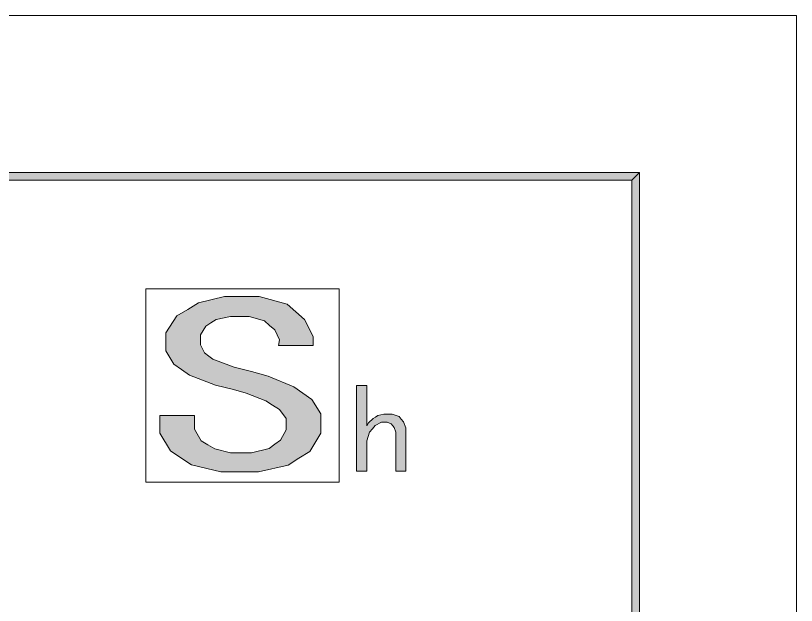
# Model space of a CAD drawing. Header units: millimetres. Extents: x 568 to 57335, y 85 to 28579.
# Drawn here: x 57262.4 to 57335.2, y 28523.8 to 28578.8 of the extents above; entities that cross this region are included whole.
import ezdxf

# ---------------------------------------------------------------- set-up
doc = ezdxf.new("R2010")
doc.units = ezdxf.units.MM

msp = doc.modelspace()

# ---------------------------------------------------------------- hatches: boundary and pattern name
h = msp.add_hatch(color=0)
h.dxf.hatch_style = 2
h.paths.add_polyline_path([(57320.572, 28564.162), (57319.873, 28563.463), (56111.831, 28563.463), (56111.132, 28564.162)])
h = msp.add_hatch(color=0)
h.dxf.hatch_style = 2
h.paths.add_polyline_path([(57320.572, 27702.649), (57319.873, 27703.348), (57319.873, 28563.463), (57320.572, 28564.162)])
h = msp.add_hatch(color=0)
h.dxf.hatch_style = 2
h.paths.add_polyline_path([(57290.828, 28540.928), (57290.828, 28539.85), (57289.81, 28538.14), (57288.8, 28537.51), (57287.782, 28536.879), (57285.008, 28536.248), (57283.253, 28536.248), (57281.498, 28536.248), (57278.763, 28536.902), (57277.783, 28537.563), (57276.796, 28538.216), (57275.815, 28539.85), (57275.815, 28540.83), (57275.815, 28541.491), (57279.044, 28541.491), (57279.044, 28540.928), (57279.044, 28540.222), (57279.675, 28539.151), (57280.306, 28538.778), (57280.936, 28538.398), (57282.41, 28538.026), (57283.253, 28538.026), (57284.378, 28538.026), (57286.026, 28538.421), (57286.551, 28538.824), (57287.075, 28539.219), (57287.607, 28540.176), (57287.607, 28540.739), (57287.607, 28541.21), (57286.969, 28542.076), (57286.338, 28542.471), (57285.707, 28542.866), (57283.884, 28543.595), (57282.691, 28543.922), (57281.012, 28544.34), (57278.589, 28545.274), (57277.852, 28545.791), (57277.115, 28546.307), (57276.378, 28547.523), (57276.378, 28548.222), (57276.378, 28549.202), (57277.396, 28550.798), (57278.414, 28551.405), (57279.432, 28552.013), (57281.848, 28552.621), (57283.253, 28552.621), (57285.077, 28552.621), (57287.706, 28551.892), (57288.518, 28551.17), (57289.324, 28550.448), (57290.129, 28548.875), (57290.129, 28548.032), (57286.9, 28548.032), (57286.969, 28548.549), (57286.551, 28549.483), (57286.057, 28549.909), (57285.571, 28550.327), (57284.165, 28550.752), (57283.253, 28550.752), (57282.41, 28550.752), (57281.081, 28550.448), (57280.587, 28550.144), (57280.093, 28549.833), (57279.607, 28549.02), (57279.607, 28548.503), (57279.607, 28548.085), (57279.994, 28547.356), (57280.374, 28547.052), (57280.761, 28546.748), (57282.76, 28546.026), (57284.378, 28545.601), (57285.92, 28545.183), (57288.306, 28544.18), (57289.149, 28543.595), (57289.985, 28543.01), (57290.828, 28541.673)])
h = msp.add_hatch(color=0)
h.dxf.hatch_style = 2
h.paths.add_polyline_path([(57298.768, 28536.302), (57297.833, 28536.302), (57297.833, 28539.667), (57297.833, 28539.948), (57297.689, 28540.397), (57297.552, 28540.556), (57297.408, 28540.723), (57297.035, 28540.883), (57296.8, 28540.883), (57296.496, 28540.883), (57295.926, 28540.571), (57295.653, 28540.252), (57295.387, 28539.941), (57295.121, 28539.151), (57295.121, 28538.687), (57295.121, 28536.302), (57294.179, 28536.302), (57294.179, 28544.302), (57295.121, 28544.302), (57295.121, 28540.556), (57295.303, 28540.814), (57295.713, 28541.21), (57295.934, 28541.354), (57296.162, 28541.491), (57296.731, 28541.635), (57297.081, 28541.635), (57297.506, 28541.635), (57298.137, 28541.4), (57298.342, 28541.164), (57298.555, 28540.928), (57298.768, 28540.343), (57298.768, 28539.994)])

# ---------------------------------------------------------------- linework, layer by layer
at = {"color": 0, "lineweight": 0}
for points in [[(56073.988, 27688.001), (56073.988, 28578.81), (57335.22, 28578.81), (57335.22, 27688.001)], [(57320.572, 28564.162), (57319.873, 28563.463), (56111.831, 28563.463), (56111.132, 28564.162)], [(57320.572, 27702.649), (57319.873, 27703.348), (57319.873, 28563.463), (57320.572, 28564.162)], [(57274.509, 28553.335), (57292.545, 28553.335), (57292.545, 28535.291), (57274.509, 28535.291)], [(57290.828, 28540.928), (57290.828, 28539.85), (57289.81, 28538.14), (57288.8, 28537.51), (57287.782, 28536.879), (57285.008, 28536.248), (57283.253, 28536.248), (57281.498, 28536.248), (57278.763, 28536.902), (57277.783, 28537.563), (57276.796, 28538.216), (57275.815, 28539.85), (57275.815, 28540.83), (57275.815, 28541.491), (57279.044, 28541.491), (57279.044, 28540.928), (57279.044, 28540.222), (57279.675, 28539.151), (57280.306, 28538.778), (57280.936, 28538.398), (57282.41, 28538.026), (57283.253, 28538.026), (57284.378, 28538.026), (57286.026, 28538.421), (57286.551, 28538.824), (57287.075, 28539.219), (57287.607, 28540.176), (57287.607, 28540.739), (57287.607, 28541.21), (57286.969, 28542.076), (57286.338, 28542.471), (57285.707, 28542.866), (57283.884, 28543.595), (57282.691, 28543.922), (57281.012, 28544.34), (57278.589, 28545.274), (57277.852, 28545.791), (57277.115, 28546.307), (57276.378, 28547.523), (57276.378, 28548.222), (57276.378, 28549.202), (57277.396, 28550.798), (57278.414, 28551.405), (57279.432, 28552.013), (57281.848, 28552.621), (57283.253, 28552.621), (57285.077, 28552.621), (57287.706, 28551.892), (57288.518, 28551.17), (57289.324, 28550.448), (57290.129, 28548.875), (57290.129, 28548.032), (57286.9, 28548.032), (57286.969, 28548.549), (57286.551, 28549.483), (57286.057, 28549.909), (57285.571, 28550.327), (57284.165, 28550.752), (57283.253, 28550.752), (57282.41, 28550.752), (57281.081, 28550.448), (57280.587, 28550.144), (57280.093, 28549.833), (57279.607, 28549.02), (57279.607, 28548.503), (57279.607, 28548.085), (57279.994, 28547.356), (57280.374, 28547.052), (57280.761, 28546.748), (57282.76, 28546.026), (57284.378, 28545.601), (57285.92, 28545.183), (57288.306, 28544.18), (57289.149, 28543.595), (57289.985, 28543.01), (57290.828, 28541.673)], [(57298.768, 28536.302), (57297.833, 28536.302), (57297.833, 28539.667), (57297.833, 28539.948), (57297.689, 28540.397), (57297.552, 28540.556), (57297.408, 28540.723), (57297.035, 28540.883), (57296.8, 28540.883), (57296.496, 28540.883), (57295.926, 28540.571), (57295.653, 28540.252), (57295.387, 28539.941), (57295.121, 28539.151), (57295.121, 28538.687), (57295.121, 28536.302), (57294.179, 28536.302), (57294.179, 28544.302), (57295.121, 28544.302), (57295.121, 28540.556), (57295.303, 28540.814), (57295.713, 28541.21), (57295.934, 28541.354), (57296.162, 28541.491), (57296.731, 28541.635), (57297.081, 28541.635), (57297.506, 28541.635), (57298.137, 28541.4), (57298.342, 28541.164), (57298.555, 28540.928), (57298.768, 28540.343), (57298.768, 28539.994)]]:
    msp.add_lwpolyline(points, close=True, dxfattribs=at)

doc.saveas('drawing.dxf')
